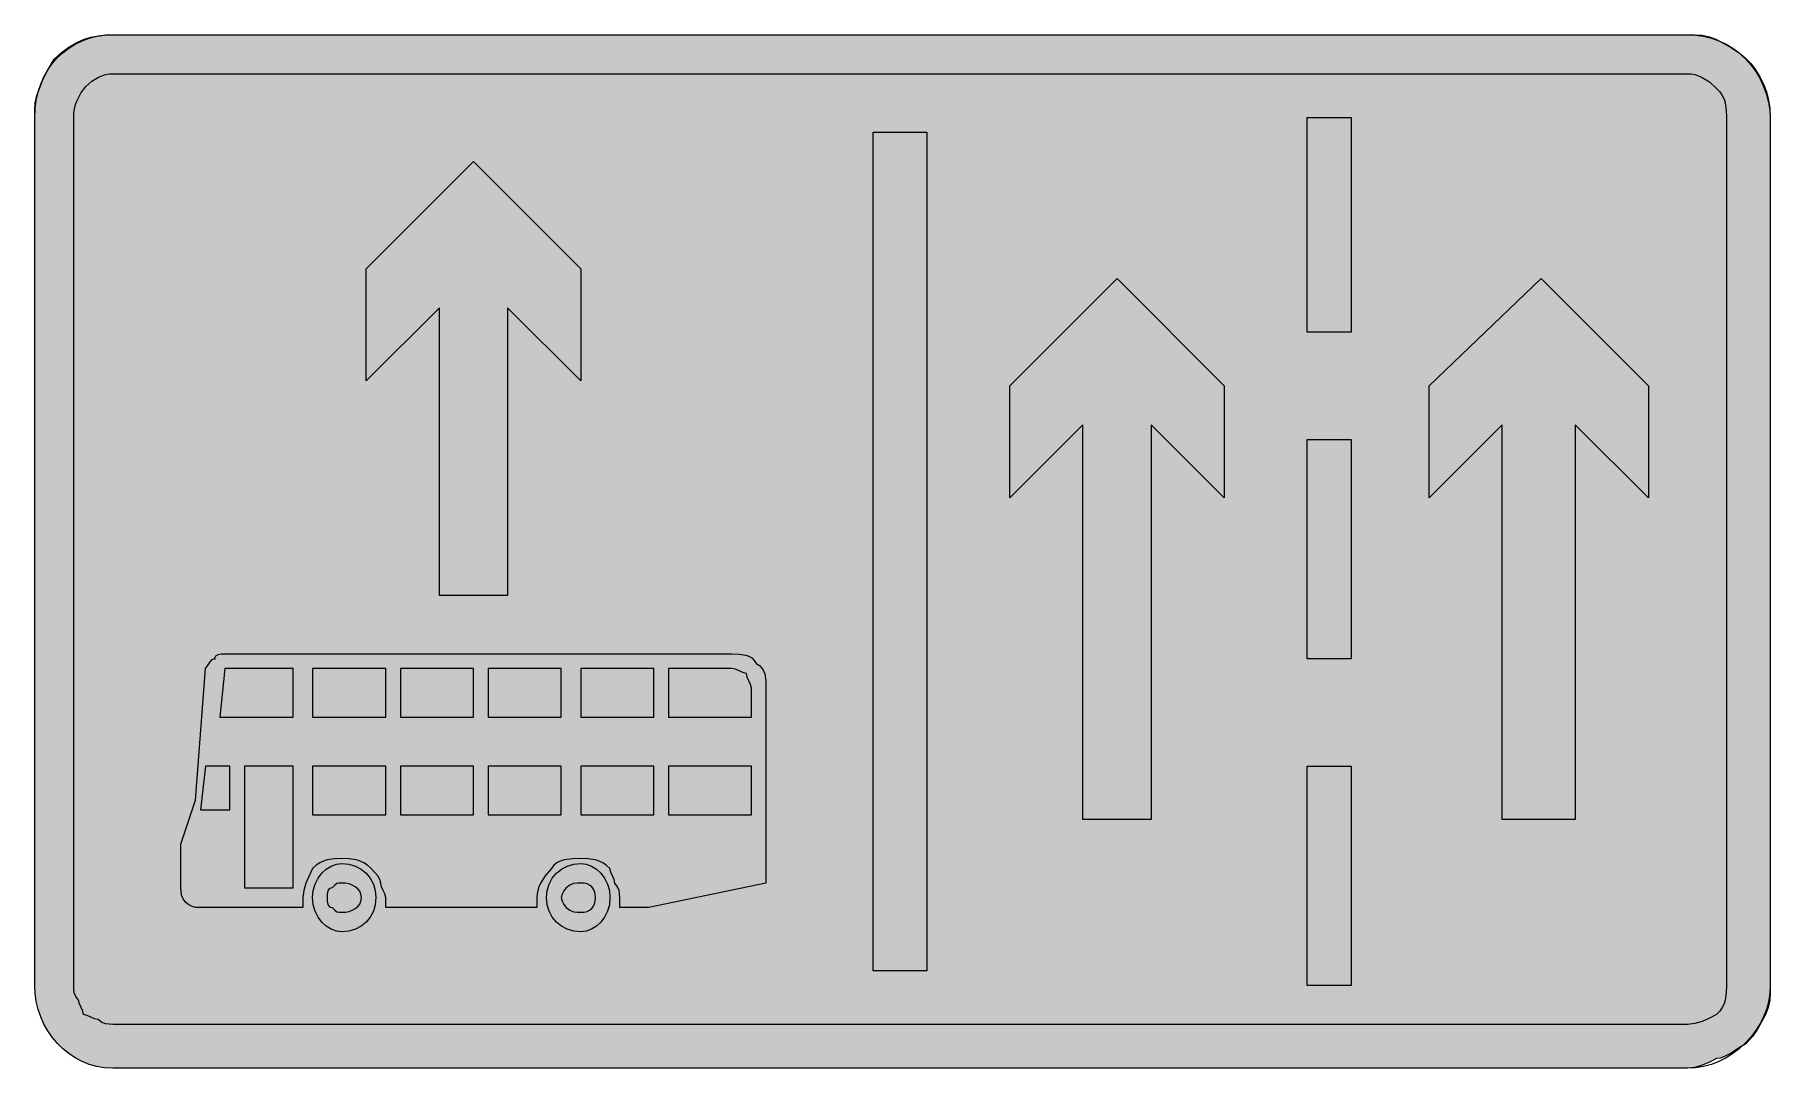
# Model space of a CAD drawing. Header units: metres. Extents: x 70 to 497, y 9 to 263.
import ezdxf

# ---------------------------------------------------------------- set-up
doc = ezdxf.new("R2010")
doc.units = ezdxf.units.M
for name, color, linetype, true_color in [('FILL_BLUE_0000FF', 7, 'Continuous', 0x0000ff), ('FILL_WHITE_FFFFFF', 7, 'Continuous', 0xffffff), ('STROKE_BLUE_0000FF', 7, 'Continuous', 0x0000ff)]:
    doc.layers.add(name, color=color, linetype=linetype, true_color=true_color)

msp = doc.modelspace()

# ---------------------------------------------------------------- hatches: boundary and pattern name
at = {"layer": 'FILL_BLUE_0000FF', "true_color": 0x0000ff}
h = msp.add_hatch(color=7, dxfattribs=at)
h.dxf.hatch_style = 1
h.paths.add_polyline_path([(476.67, 253.44), (477.57, 253.38), (478.47, 253.22), (479.37, 252.93), (480.27, 252.54), (482.07, 251.41), (483.87, 249.84), (484.66, 248.94), (485.26, 248.04), (485.68, 247.14), (485.97, 246.24), (486.23, 244.44), (486.27, 242.64), (486.27, 29.04), (486.23, 27.24), (485.97, 25.44), (485.68, 24.54), (485.26, 23.64), (484.66, 22.74), (483.87, 21.84), (482.07, 20.96), (480.27, 20.19), (478.47, 19.65), (476.67, 19.44), (89.07, 19.44), (88.17, 19.46), (87.27, 19.59), (86.37, 19.95), (85.47, 20.64), (84.57, 20.83), (83.67, 21.24), (82.77, 21.65), (81.87, 21.84), (81.68, 22.74), (81.27, 23.64), (80.86, 24.54), (80.67, 25.44), (79.98, 26.34), (79.62, 27.24), (79.49, 28.14), (79.47, 29.04), (79.47, 242.64), (79.53, 243.75), (79.69, 244.83), (79.94, 245.86), (80.3, 246.86), (81.24, 248.69), (82.47, 250.29), (83.92, 251.6), (85.55, 252.6), (87.28, 253.22), (88.17, 253.38), (89.07, 253.44), (476.67, 253.44)])
at = {"layer": 'FILL_WHITE_FFFFFF', "true_color": 0xffffff}
h = msp.add_hatch(color=7, dxfattribs=at)
h.dxf.hatch_style = 1
h.paths.add_polyline_path([(87.07, 8.75), (85.14, 9.07), (83.29, 9.6), (81.51, 10.31), (79.83, 11.2), (78.25, 12.25), (76.78, 13.45), (75.42, 14.79), (74.19, 16.26), (73.1, 17.84), (72.15, 19.52), (71.35, 21.3), (70.72, 23.15), (70.25, 25.06), (69.97, 27.03), (69.87, 29.04), (69.87, 242.64), (69.89, 244.44), (70.02, 246.24), (70.38, 248.04), (71.07, 249.84), (71.97, 252.15), (72.87, 253.89), (74.67, 257.04), (76.47, 258.68), (78.27, 260), (80.07, 261.05), (81.87, 261.84), (83.67, 262.41), (85.47, 262.78), (87.27, 262.98), (89.07, 263.04), (476.67, 263.04), (478.47, 263.02), (480.27, 262.89), (482.07, 262.53), (483.87, 261.84), (487.47, 259.89), (489.27, 258.63), (491.07, 257.04), (492.36, 255.58), (493.53, 253.95), (494.55, 252.17), (495.42, 250.29), (496.12, 248.36), (496.64, 246.41), (496.96, 244.49), (497.07, 242.64), (497.07, 29.04), (497.05, 27.24), (496.92, 25.44), (496.56, 23.64), (495.87, 21.84), (493.92, 18.24), (492.66, 16.44), (491.07, 14.64), (489.27, 13.57), (487.47, 12.39), (485.67, 11.43), (484.77, 11.15), (483.87, 11.04), (482.07, 10.16), (480.27, 9.39), (478.47, 8.85), (476.67, 8.64), (89.07, 8.64), (87.07, 8.75)])
h = msp.add_hatch(color=7, dxfattribs=at)
h.dxf.hatch_style = 1
h.paths.add_polyline_path([(393.87, 242.64), (393.87, 189.84), (383.07, 189.84), (383.07, 242.64), (393.87, 242.64)])
h = msp.add_hatch(color=7, dxfattribs=at)
h.dxf.hatch_style = 1
h.paths.add_polyline_path([(289.47, 239.04), (289.47, 32.64), (276.27, 32.64), (276.27, 239.04), (289.47, 239.04)])
h = msp.add_hatch(color=7, dxfattribs=at)
h.dxf.hatch_style = 1
h.paths.add_polyline_path([(204.27, 177.84), (186.27, 195.84), (186.27, 125.04), (169.47, 125.04), (169.47, 195.84), (151.47, 177.84), (151.47, 205.44), (177.87, 231.84), (204.27, 205.44), (204.27, 177.84)])
h = msp.add_hatch(color=7, dxfattribs=at)
h.dxf.hatch_style = 1
h.paths.add_polyline_path([(362.67, 149.04), (344.67, 167.04), (344.67, 69.84), (327.87, 69.84), (327.87, 167.04), (309.87, 149.04), (309.87, 176.64), (336.27, 203.04), (362.67, 176.64), (362.67, 149.04)])
h = msp.add_hatch(color=7, dxfattribs=at)
h.dxf.hatch_style = 1
h.paths.add_polyline_path([(467.07, 149.04), (449.07, 167.04), (449.07, 69.84), (431.07, 69.84), (431.07, 167.04), (413.07, 149.04), (413.07, 176.64), (440.67, 203.04), (467.07, 176.64), (467.07, 149.04)])
h = msp.add_hatch(color=7, dxfattribs=at)
h.dxf.hatch_style = 1
h.paths.add_polyline_path([(393.87, 163.44), (393.87, 109.44), (383.07, 109.44), (383.07, 163.44), (393.87, 163.44)])
h = msp.add_hatch(color=7, dxfattribs=at)
h.dxf.hatch_style = 1
h.paths.add_polyline_path([(206.07, 60.2), (204.27, 60.24), (202.3, 60.2), (200.22, 59.94), (199.24, 59.65), (198.36, 59.23), (197.63, 58.63), (197.07, 57.84), (195.5, 56.04), (194.37, 54.24), (193.98, 53.34), (193.7, 52.44), (193.53, 51.54), (193.47, 50.64), (193.47, 48.24), (156.27, 48.24), (156.27, 50.64), (156.08, 51.54), (155.67, 52.44), (155.26, 53.34), (155.07, 54.24), (154.86, 55.14), (154.32, 56.04), (152.67, 57.84), (151.77, 58.63), (150.87, 59.23), (149.97, 59.65), (149.07, 59.94), (147.27, 60.2), (145.47, 60.24), (143.67, 60.2), (141.87, 59.94), (140.97, 59.65), (140.07, 59.23), (139.17, 58.63), (138.27, 57.84), (137.39, 56.04), (136.62, 54.24), (136.08, 52.44), (135.87, 50.64), (135.87, 48.24), (109.47, 48.24), (108.59, 48.43), (107.82, 48.84), (107.07, 49.44), (106.38, 50.34), (106.02, 51.24), (105.89, 52.14), (105.87, 53.04), (105.87, 61.44), (105.87, 63.84), (109.47, 74.64), (111.87, 107.04), (112.58, 107.92), (113.07, 108.69), (113.56, 109.23), (113.87, 109.39), (114.27, 109.44), (114.32, 109.84), (114.48, 110.13), (115.02, 110.49), (115.79, 110.62), (116.67, 110.64), (241.47, 110.64), (243.25, 110.6), (244.92, 110.34), (245.68, 110.05), (246.36, 109.63), (246.97, 109.03), (247.47, 108.24), (248.26, 107.74), (248.86, 107.13), (249.28, 106.45), (249.57, 105.69), (249.83, 104.02), (249.87, 102.24), (249.87, 54.24), (221.07, 48.24), (213.87, 48.24), (213.87, 50.64), (213.85, 51.54), (213.72, 52.44), (213.36, 53.34), (212.67, 54.24), (212.48, 55.14), (212.07, 56.04), (211.66, 56.94), (211.47, 57.84), (210.57, 58.63), (209.67, 59.23), (208.77, 59.65), (207.87, 59.94), (206.07, 60.2)])
h.paths.add_polyline_path([(246.27, 71.04), (246.27, 83.04), (225.87, 83.04), (225.87, 71.04), (246.27, 71.04)], flags=16)
h.paths.add_polyline_path([(204.27, 71.04), (222.27, 71.04), (222.27, 83.04), (204.27, 83.04), (204.27, 71.04)], flags=16)
h.paths.add_polyline_path([(181.47, 83.04), (181.47, 71.04), (199.47, 71.04), (199.47, 83.04), (181.47, 83.04)], flags=16)
h.paths.add_polyline_path([(177.87, 83.04), (159.87, 83.04), (159.87, 71.04), (177.87, 71.04), (177.87, 83.04)], flags=16)
h.paths.add_polyline_path([(156.27, 83.04), (138.27, 83.04), (138.27, 71.04), (156.27, 71.04), (156.27, 83.04)], flags=16)
h.paths.add_polyline_path([(133.47, 53.04), (133.47, 83.04), (121.47, 83.04), (121.47, 53.04), (133.47, 53.04)], flags=16)
h.paths.add_polyline_path([(110.67, 72.24), (117.87, 72.24), (117.87, 83.04), (111.87, 83.04), (110.67, 72.24)], flags=16)
h.paths.add_polyline_path([(116.67, 107.04), (115.47, 95.04), (133.47, 95.04), (133.47, 107.04), (116.67, 107.04)], flags=16)
h.paths.add_polyline_path([(156.27, 107.04), (138.27, 107.04), (138.27, 95.04), (156.27, 95.04), (156.27, 107.04)], flags=16)
h.paths.add_polyline_path([(177.87, 95.04), (177.87, 107.04), (159.87, 107.04), (159.87, 95.04), (177.87, 95.04)], flags=16)
h.paths.add_polyline_path([(181.47, 95.04), (199.47, 95.04), (199.47, 107.04), (181.47, 107.04), (181.47, 95.04)], flags=16)
h.paths.add_polyline_path([(204.27, 95.04), (222.27, 95.04), (222.27, 107.04), (204.27, 107.04), (204.27, 95.04)], flags=16)
h.paths.add_polyline_path([(246.08, 103.14), (245.67, 104.04), (245.26, 104.94), (245.07, 105.84), (244.17, 106.03), (243.27, 106.44), (242.37, 106.85), (241.47, 107.04), (225.87, 107.04), (225.87, 95.04), (246.27, 95.04), (246.27, 102.24), (246.08, 103.14)], flags=16)
h = msp.add_hatch(color=7, dxfattribs=at)
h.dxf.hatch_style = 1
h.paths.add_polyline_path([(393.87, 83.04), (393.87, 29.04), (383.07, 29.04), (383.07, 83.04), (393.87, 83.04)])
h = msp.add_hatch(color=7, dxfattribs=at)
h.dxf.hatch_style = 1
h.paths.add_polyline_path([(153.23, 47.3), (152.48, 45.87), (151.47, 44.64), (150.24, 43.63), (148.81, 42.88), (147.21, 42.4), (145.47, 42.24), (144.13, 42.4), (142.83, 42.88), (141.61, 43.63), (140.52, 44.64), (139.6, 45.87), (138.89, 47.3), (138.43, 48.9), (138.27, 50.64), (138.43, 52.38), (138.89, 53.98), (139.6, 55.41), (140.52, 56.64), (141.61, 57.65), (142.83, 58.4), (144.13, 58.88), (145.47, 59.04), (147.21, 58.88), (148.81, 58.4), (150.24, 57.65), (151.47, 56.64), (152.48, 55.41), (153.23, 53.98), (153.71, 52.38), (153.87, 50.64), (153.71, 48.9), (153.23, 47.3)])
h.paths.add_polyline_path([(149.86, 52.21), (149.38, 52.83), (148.77, 53.34), (148.04, 53.73), (147.23, 54.01), (146.37, 54.18), (145.47, 54.24), (144.76, 54.22), (144.27, 54.09), (143.78, 53.73), (143.07, 53.04), (142.67, 52.99), (142.38, 52.83), (142.02, 52.29), (141.89, 51.52), (141.87, 50.64), (141.89, 49.76), (142.02, 48.99), (142.38, 48.45), (142.67, 48.29), (143.07, 48.24), (143.78, 47.55), (144.27, 47.19), (144.76, 47.06), (145.47, 47.04), (146.37, 47.1), (147.23, 47.27), (148.04, 47.55), (148.77, 47.94), (149.38, 48.45), (149.86, 49.07), (150.16, 49.8), (150.27, 50.64), (150.16, 51.48), (149.86, 52.21)], flags=16)
h = msp.add_hatch(color=7, dxfattribs=at)
h.dxf.hatch_style = 1
h.paths.add_polyline_path([(210.85, 47.3), (210.14, 45.87), (209.22, 44.64), (208.13, 43.63), (206.91, 42.88), (205.61, 42.4), (204.27, 42.24), (202.53, 42.4), (200.93, 42.88), (199.5, 43.63), (198.27, 44.64), (197.26, 45.87), (196.51, 47.3), (196.03, 48.9), (195.87, 50.64), (196.03, 52.38), (196.51, 53.98), (197.26, 55.41), (198.27, 56.64), (199.5, 57.65), (200.93, 58.4), (202.53, 58.88), (204.27, 59.04), (205.61, 58.88), (206.91, 58.4), (208.13, 57.65), (209.22, 56.64), (210.14, 55.41), (210.85, 53.98), (211.31, 52.38), (211.47, 50.64), (211.31, 48.9), (210.85, 47.3)])
h.paths.add_polyline_path([(207.65, 52.21), (207.36, 52.83), (206.97, 53.34), (206.46, 53.73), (205.85, 54.01), (205.11, 54.18), (204.27, 54.24), (203.37, 54.22), (202.47, 54.09), (201.57, 53.73), (200.67, 53.04), (200.07, 52.29), (199.66, 51.52), (199.47, 50.64), (199.66, 49.76), (200.07, 48.99), (200.67, 48.24), (201.57, 47.55), (202.47, 47.19), (203.37, 47.06), (204.27, 47.04), (205.11, 47.1), (205.85, 47.27), (206.46, 47.55), (206.97, 47.94), (207.36, 48.45), (207.65, 49.07), (207.81, 49.8), (207.87, 50.64), (207.81, 51.48), (207.65, 52.21)], flags=16)

# ---------------------------------------------------------------- linework, layer by layer
at = {"layer": 'FILL_BLUE_0000FF', "lineweight": 0, "true_color": 0x0000ff}
msp.add_lwpolyline([(476.67, 253.44), (477.57, 253.38), (478.47, 253.22), (479.37, 252.93), (480.27, 252.54), (482.07, 251.41), (483.87, 249.84), (484.66, 248.94), (485.26, 248.04), (485.68, 247.14), (485.97, 246.24), (486.23, 244.44), (486.27, 242.64), (486.27, 29.04), (486.23, 27.24), (485.97, 25.44), (485.68, 24.54), (485.26, 23.64), (484.66, 22.74), (483.87, 21.84), (482.07, 20.96), (480.27, 20.19), (478.47, 19.65), (476.67, 19.44), (89.07, 19.44), (88.17, 19.46), (87.27, 19.59), (86.37, 19.95), (85.47, 20.64), (84.57, 20.83), (83.67, 21.24), (82.77, 21.65), (81.87, 21.84), (81.68, 22.74), (81.27, 23.64), (80.86, 24.54), (80.67, 25.44), (79.98, 26.34), (79.62, 27.24), (79.49, 28.14), (79.47, 29.04), (79.47, 242.64), (79.53, 243.75), (79.69, 244.83), (79.94, 245.86), (80.3, 246.86), (81.24, 248.69), (82.47, 250.29), (83.92, 251.6), (85.55, 252.6), (87.28, 253.22), (88.17, 253.38), (89.07, 253.44)], close=True, dxfattribs=at)
at = {"layer": 'FILL_WHITE_FFFFFF', "lineweight": 0, "true_color": 0xffffff}
for points in [[(87.07, 8.75), (85.14, 9.07), (83.29, 9.6), (81.51, 10.31), (79.83, 11.2), (78.25, 12.25), (76.78, 13.45), (75.42, 14.79), (74.19, 16.26), (73.1, 17.84), (72.15, 19.52), (71.35, 21.3), (70.72, 23.15), (70.25, 25.06), (69.97, 27.03), (69.87, 29.04), (69.87, 242.64), (69.89, 244.44), (70.02, 246.24), (70.38, 248.04), (71.07, 249.84), (71.97, 252.15), (72.87, 253.89), (74.67, 257.04), (76.47, 258.68), (78.27, 260), (80.07, 261.05), (81.87, 261.84), (83.67, 262.41), (85.47, 262.78), (87.27, 262.98), (89.07, 263.04), (476.67, 263.04), (478.47, 263.02), (480.27, 262.89), (482.07, 262.53), (483.87, 261.84), (487.47, 259.89), (489.27, 258.63), (491.07, 257.04), (492.36, 255.58), (493.53, 253.95), (494.55, 252.17), (495.42, 250.29), (496.12, 248.36), (496.64, 246.41), (496.96, 244.49), (497.07, 242.64), (497.07, 29.04), (497.05, 27.24), (496.92, 25.44), (496.56, 23.64), (495.87, 21.84), (493.92, 18.24), (492.66, 16.44), (491.07, 14.64), (489.27, 13.57), (487.47, 12.39), (485.67, 11.43), (484.77, 11.15), (483.87, 11.04), (482.07, 10.16), (480.27, 9.39), (478.47, 8.85), (476.67, 8.64), (89.07, 8.64)], [(393.87, 242.64), (393.87, 189.84), (383.07, 189.84), (383.07, 242.64)], [(289.47, 239.04), (289.47, 32.64), (276.27, 32.64), (276.27, 239.04)], [(204.27, 177.84), (186.27, 195.84), (186.27, 125.04), (169.47, 125.04), (169.47, 195.84), (151.47, 177.84), (151.47, 205.44), (177.87, 231.84), (204.27, 205.44)], [(362.67, 149.04), (344.67, 167.04), (344.67, 69.84), (327.87, 69.84), (327.87, 167.04), (309.87, 149.04), (309.87, 176.64), (336.27, 203.04), (362.67, 176.64)], [(467.07, 149.04), (449.07, 167.04), (449.07, 69.84), (431.07, 69.84), (431.07, 167.04), (413.07, 149.04), (413.07, 176.64), (440.67, 203.04), (467.07, 176.64)], [(393.87, 163.44), (393.87, 109.44), (383.07, 109.44), (383.07, 163.44)], [(206.07, 60.2), (204.27, 60.24), (202.3, 60.2), (200.22, 59.94), (199.24, 59.65), (198.36, 59.23), (197.63, 58.63), (197.07, 57.84), (195.5, 56.04), (194.37, 54.24), (193.98, 53.34), (193.7, 52.44), (193.53, 51.54), (193.47, 50.64), (193.47, 48.24), (156.27, 48.24), (156.27, 50.64), (156.08, 51.54), (155.67, 52.44), (155.26, 53.34), (155.07, 54.24), (154.86, 55.14), (154.32, 56.04), (152.67, 57.84), (151.77, 58.63), (150.87, 59.23), (149.97, 59.65), (149.07, 59.94), (147.27, 60.2), (145.47, 60.24), (143.67, 60.2), (141.87, 59.94), (140.97, 59.65), (140.07, 59.23), (139.17, 58.63), (138.27, 57.84), (137.39, 56.04), (136.62, 54.24), (136.08, 52.44), (135.87, 50.64), (135.87, 48.24), (109.47, 48.24), (108.59, 48.43), (107.82, 48.84), (107.07, 49.44), (106.38, 50.34), (106.02, 51.24), (105.89, 52.14), (105.87, 53.04), (105.87, 61.44), (105.87, 63.84), (109.47, 74.64), (111.87, 107.04), (112.58, 107.92), (113.07, 108.69), (113.56, 109.23), (113.87, 109.39), (114.27, 109.44), (114.32, 109.84), (114.48, 110.13), (115.02, 110.49), (115.79, 110.62), (116.67, 110.64), (241.47, 110.64), (243.25, 110.6), (244.92, 110.34), (245.68, 110.05), (246.36, 109.63), (246.97, 109.03), (247.47, 108.24), (248.26, 107.74), (248.86, 107.13), (249.28, 106.45), (249.57, 105.69), (249.83, 104.02), (249.87, 102.24), (249.87, 54.24), (221.07, 48.24), (213.87, 48.24), (213.87, 50.64), (213.85, 51.54), (213.72, 52.44), (213.36, 53.34), (212.67, 54.24), (212.48, 55.14), (212.07, 56.04), (211.66, 56.94), (211.47, 57.84), (210.57, 58.63), (209.67, 59.23), (208.77, 59.65), (207.87, 59.94)], [(116.67, 107.04), (115.47, 95.04), (133.47, 95.04), (133.47, 107.04)], [(156.27, 107.04), (138.27, 107.04), (138.27, 95.04), (156.27, 95.04)], [(177.87, 95.04), (177.87, 107.04), (159.87, 107.04), (159.87, 95.04)], [(181.47, 95.04), (199.47, 95.04), (199.47, 107.04), (181.47, 107.04)], [(204.27, 95.04), (222.27, 95.04), (222.27, 107.04), (204.27, 107.04)], [(246.08, 103.14), (245.67, 104.04), (245.26, 104.94), (245.07, 105.84), (244.17, 106.03), (243.27, 106.44), (242.37, 106.85), (241.47, 107.04), (225.87, 107.04), (225.87, 95.04), (246.27, 95.04), (246.27, 102.24)], [(110.67, 72.24), (117.87, 72.24), (117.87, 83.04), (111.87, 83.04)], [(133.47, 53.04), (133.47, 83.04), (121.47, 83.04), (121.47, 53.04)], [(156.27, 83.04), (138.27, 83.04), (138.27, 71.04), (156.27, 71.04)], [(177.87, 83.04), (159.87, 83.04), (159.87, 71.04), (177.87, 71.04)], [(181.47, 83.04), (181.47, 71.04), (199.47, 71.04), (199.47, 83.04)], [(204.27, 71.04), (222.27, 71.04), (222.27, 83.04), (204.27, 83.04)], [(246.27, 71.04), (246.27, 83.04), (225.87, 83.04), (225.87, 71.04)], [(393.87, 83.04), (393.87, 29.04), (383.07, 29.04), (383.07, 83.04)], [(153.23, 47.3), (152.48, 45.87), (151.47, 44.64), (150.24, 43.63), (148.81, 42.88), (147.21, 42.4), (145.47, 42.24), (144.13, 42.4), (142.83, 42.88), (141.61, 43.63), (140.52, 44.64), (139.6, 45.87), (138.89, 47.3), (138.43, 48.9), (138.27, 50.64), (138.43, 52.38), (138.89, 53.98), (139.6, 55.41), (140.52, 56.64), (141.61, 57.65), (142.83, 58.4), (144.13, 58.88), (145.47, 59.04), (147.21, 58.88), (148.81, 58.4), (150.24, 57.65), (151.47, 56.64), (152.48, 55.41), (153.23, 53.98), (153.71, 52.38), (153.87, 50.64), (153.71, 48.9)], [(210.85, 47.3), (210.14, 45.87), (209.22, 44.64), (208.13, 43.63), (206.91, 42.88), (205.61, 42.4), (204.27, 42.24), (202.53, 42.4), (200.93, 42.88), (199.5, 43.63), (198.27, 44.64), (197.26, 45.87), (196.51, 47.3), (196.03, 48.9), (195.87, 50.64), (196.03, 52.38), (196.51, 53.98), (197.26, 55.41), (198.27, 56.64), (199.5, 57.65), (200.93, 58.4), (202.53, 58.88), (204.27, 59.04), (205.61, 58.88), (206.91, 58.4), (208.13, 57.65), (209.22, 56.64), (210.14, 55.41), (210.85, 53.98), (211.31, 52.38), (211.47, 50.64), (211.31, 48.9)], [(149.86, 52.21), (149.38, 52.83), (148.77, 53.34), (148.04, 53.73), (147.23, 54.01), (146.37, 54.18), (145.47, 54.24), (144.76, 54.22), (144.27, 54.09), (143.78, 53.73), (143.07, 53.04), (142.67, 52.99), (142.38, 52.83), (142.02, 52.29), (141.89, 51.52), (141.87, 50.64), (141.89, 49.76), (142.02, 48.99), (142.38, 48.45), (142.67, 48.29), (143.07, 48.24), (143.78, 47.55), (144.27, 47.19), (144.76, 47.06), (145.47, 47.04), (146.37, 47.1), (147.23, 47.27), (148.04, 47.55), (148.77, 47.94), (149.38, 48.45), (149.86, 49.07), (150.16, 49.8), (150.27, 50.64), (150.16, 51.48)], [(207.65, 52.21), (207.36, 52.83), (206.97, 53.34), (206.46, 53.73), (205.85, 54.01), (205.11, 54.18), (204.27, 54.24), (203.37, 54.22), (202.47, 54.09), (201.57, 53.73), (200.67, 53.04), (200.07, 52.29), (199.66, 51.52), (199.47, 50.64), (199.66, 49.76), (200.07, 48.99), (200.67, 48.24), (201.57, 47.55), (202.47, 47.19), (203.37, 47.06), (204.27, 47.04), (205.11, 47.1), (205.85, 47.27), (206.46, 47.55), (206.97, 47.94), (207.36, 48.45), (207.65, 49.07), (207.81, 49.8), (207.87, 50.64), (207.81, 51.48)]]:
    msp.add_lwpolyline(points, close=True, dxfattribs=at)
at = {"layer": 'STROKE_BLUE_0000FF', "lineweight": 0, "true_color": 0x0000ff}
msp.add_lwpolyline([(69.87, 29.04), (69.87, 242.64), (69.97, 244.85), (70.25, 246.96), (70.72, 248.98), (71.35, 250.89), (72.15, 252.69), (73.1, 254.37), (74.19, 255.92), (75.42, 257.34), (76.78, 258.62), (78.25, 259.75), (79.83, 260.73), (81.51, 261.54), (83.29, 262.19), (85.14, 262.66), (87.07, 262.94), (89.07, 263.04), (476.67, 263.04), (478.68, 262.94), (480.65, 262.66), (482.56, 262.19), (484.41, 261.54), (486.19, 260.73), (487.87, 259.75), (489.45, 258.62), (490.92, 257.34), (492.26, 255.92), (493.46, 254.37), (494.51, 252.69), (495.4, 250.89), (496.11, 248.98), (496.64, 246.96), (496.96, 244.85), (497.07, 242.64), (497.07, 29.04), (496.96, 27.03), (496.64, 25.06), (496.11, 23.15), (495.4, 21.3), (494.51, 19.52), (493.46, 17.84), (492.26, 16.26), (490.92, 14.79), (489.45, 13.45), (487.87, 12.25), (486.19, 11.2), (484.41, 10.31), (482.56, 9.6), (480.65, 9.07), (478.68, 8.75), (476.67, 8.64), (89.07, 8.64), (87.07, 8.75), (85.14, 9.07), (83.29, 9.6), (81.51, 10.31), (79.83, 11.2), (78.25, 12.25), (76.78, 13.45), (75.42, 14.79), (74.19, 16.26), (73.1, 17.84), (72.15, 19.52), (71.35, 21.3), (70.72, 23.15), (70.25, 25.06), (69.97, 27.03), (69.87, 29.04)], dxfattribs=at)

doc.saveas('drawing.dxf')
